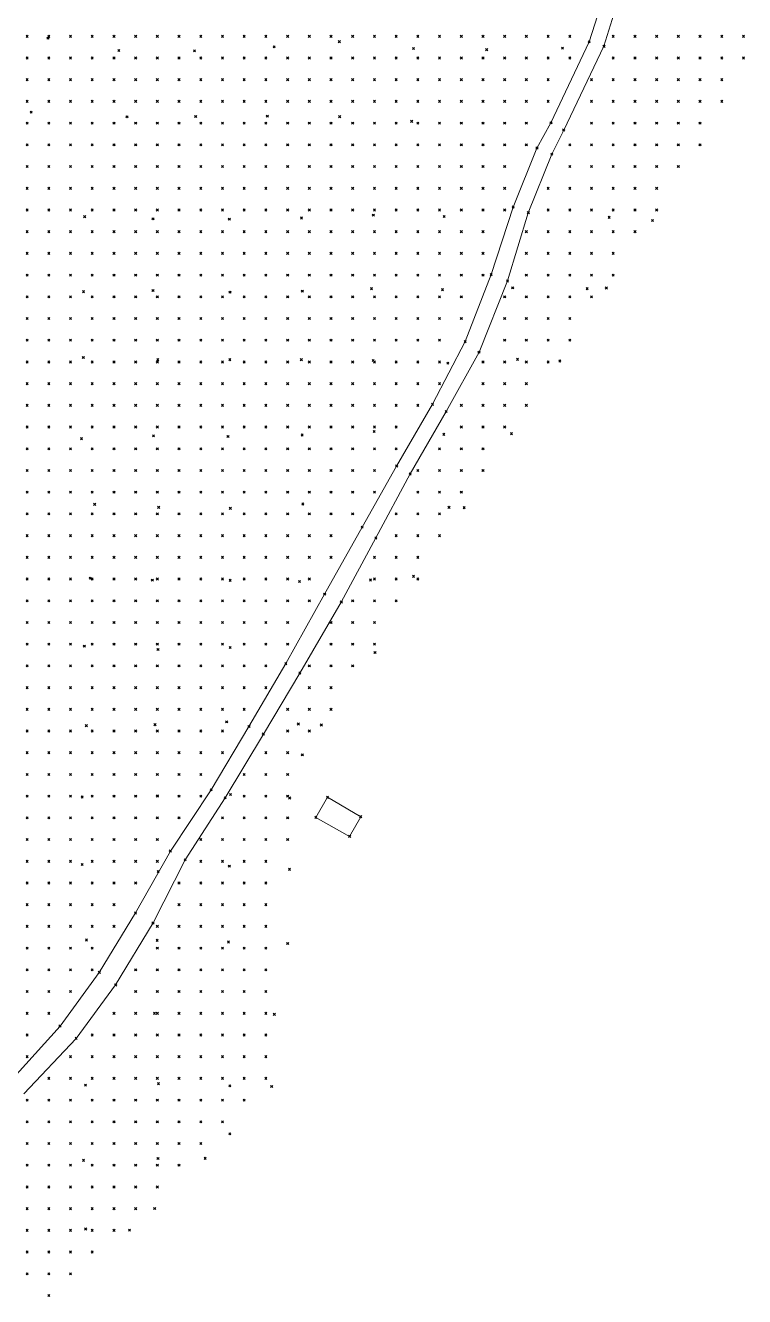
# Model space of a CAD drawing. Header units: metres. Extents: x 441556 to 446409, y 432338 to 461058.
# Drawn here: x 445904.5 to 446003.9, y 437931 to 438106.7 of the extents above; entities that cross this region are included whole.
import ezdxf

# ---------------------------------------------------------------- set-up
doc = ezdxf.new("R2010")
doc.units = ezdxf.units.M
doc.header["$MEASUREMENT"] = 0
doc.header["$PDMODE"] = 35
doc.header["$PDSIZE"] = 0.15
for name, color, linetype, lineweight in [('DTM-BRE-RevN_GRP_DRUM FORESTIER', 2, 'Continuous', 0), ('DTM-BRE-RevN_GRP_DRUM PAMANT', 2, 'Continuous', 0), ('DTM-BRE-RevN_GRP_DRUM PIATRA', 2, 'Continuous', 0), ('DTM-BRE-RevN_GRP_Stalp', 2, 'Continuous', 0), ('DTM-NOK-RevN_LIDAR_co_lidar', 91, 'Continuous', 0), ('DTM-NOK-RevN_RTK', 32, 'Continuous', 0)]:
    doc.layers.add(name, color=color, linetype=linetype, lineweight=lineweight)

msp = doc.modelspace()

# ---------------------------------------------------------------- linework, layer by layer
at = {"layer": 'DTM-BRE-RevN_GRP_DRUM FORESTIER'}
for p, q in [((445971.895, 438081.568, 341.217), (445975.185, 438089.719, 341.482)), ((445968.852, 438072.23, 340.825), (445971.895, 438081.568, 341.217)), ((445965.257, 438062.973, 340.478), (445968.852, 438072.23, 340.825)), ((445960.758, 438054.307, 339.46), (445965.257, 438062.973, 340.478)), ((445955.796, 438045.783, 338.805), (445960.758, 438054.307, 339.46)), ((445951.022, 438037.339, 338.138), (445955.796, 438045.783, 338.805)), ((445945.848, 438028.075, 337.925), (445951.022, 438037.339, 338.138)), ((445940.484, 438018.481, 338.12), (445945.848, 438028.075, 337.925)), ((445935.384, 438009.793, 338.336), (445940.484, 438018.481, 338.12)), ((445930.161, 438001.053, 338.467), (445935.384, 438009.793, 338.336)), ((445924.531, 437992.592, 338.545), (445930.161, 438001.053, 338.467)), ((445919.714, 437984.037, 339.152), (445924.531, 437992.592, 338.545)), ((445914.712, 437975.828, 339.859), (445919.714, 437984.037, 339.152)), ((445909.282, 437968.416, 340.598), (445914.712, 437975.828, 339.859)), ((445902.381, 437960.774, 340.91), (445909.282, 437968.416, 340.598))]:
    msp.add_line(p, q, dxfattribs=at)
at = {"layer": 'DTM-BRE-RevN_GRP_DRUM PAMANT'}
for p, q in [((445985.404, 438113.867, 342.943), (445982.39, 438104.396, 342.493)), ((445982.39, 438104.396, 342.493), (445977.113, 438093.193, 341.758)), ((445977.113, 438093.193, 341.758), (445975.185, 438089.719, 341.482))]:
    msp.add_line(p, q, dxfattribs=at)
at = {"layer": 'DTM-BRE-RevN_GRP_DRUM PIATRA'}
for p, q in [((445984.441, 438103.771, 342.592), (445987.42, 438113.521, 343.071)), ((445978.873, 438092.201, 341.956), (445984.441, 438103.771, 342.592)), ((445977.228, 438088.868, 341.8), (445978.873, 438092.201, 341.956)), ((445973.977, 438080.784, 341.418), (445977.228, 438088.868, 341.8)), ((445971.117, 438071.348, 341.008), (445973.977, 438080.784, 341.418)), ((445967.173, 438061.514, 340.59), (445971.117, 438071.348, 341.008)), ((445962.628, 438053.312, 339.615), (445967.173, 438061.514, 340.59)), ((445957.666, 438044.687, 338.929), (445962.628, 438053.312, 339.615)), ((445952.927, 438035.85, 338.335), (445957.666, 438044.687, 338.929)), ((445948.149, 438026.988, 338.115), (445952.927, 438035.85, 338.335)), ((445942.419, 438017.187, 338.31), (445948.149, 438026.988, 338.115)), ((445937.378, 438008.752, 338.617), (445942.419, 438017.187, 338.31)), ((445932.09, 437999.939, 338.675), (445937.378, 438008.752, 338.617)), ((445926.576, 437991.372, 338.928), (445932.09, 437999.939, 338.675)), ((445922.135, 437982.66, 339.296), (445926.576, 437991.372, 338.928)), ((445916.968, 437974.093, 340.02), (445922.135, 437982.66, 339.296)), ((445911.505, 437966.715, 340.762), (445916.968, 437974.093, 340.02)), ((445904.27, 437959.027, 341.003), (445911.505, 437966.715, 340.762))]:
    msp.add_line(p, q, dxfattribs=at)
at = {"layer": 'DTM-BRE-RevN_GRP_Stalp'}
for p, q in [((445944.628, 437997.238, 340.848), (445946.229, 438000.023, 340.83)), ((445946.229, 438000.023, 340.83), (445950.825, 437997.339, 341.057)), ((445949.296, 437994.623, 340.969), (445944.628, 437997.238, 340.848)), ((445950.825, 437997.339, 341.057), (445949.296, 437994.623, 340.969))]:
    msp.add_line(p, q, dxfattribs=at)
at = {"layer": 'DTM-NOK-RevN_LIDAR_co_lidar'}
for p in [(445904.736, 438105.154, 326.754), (445907.736, 438105.154, 327.281), (445910.735, 438105.154, 328.152), (445913.735, 438105.154, 329.484), (445916.734, 438105.154, 330.855), (445919.733, 438105.154, 332.134), (445922.733, 438105.154, 333.036), (445925.732, 438105.154, 333.496), (445928.731, 438105.154, 334.095), (445931.731, 438105.154, 334.402), (445934.73, 438105.154, 334.818), (445937.73, 438105.154, 335.273), (445940.729, 438105.154, 335.655), (445943.728, 438105.154, 336.085), (445946.728, 438105.154, 336.542), (445949.727, 438105.154, 337.11), (445952.726, 438105.154, 337.539), (445955.726, 438105.154, 338.043), (445958.725, 438105.154, 338.454), (445961.725, 438105.154, 338.896), (445964.724, 438105.154, 339.376), (445967.723, 438105.154, 339.789), (445970.723, 438105.154, 340.222), (445973.722, 438105.154, 340.675), (445976.721, 438105.154, 341.164), (445979.721, 438105.154, 341.75), (445985.72, 438105.154, 342.891), (445988.719, 438105.154, 343.359), (445991.718, 438105.154, 343.843), (445994.718, 438105.154, 344.233), (445997.717, 438105.154, 344.721), (446000.716, 438105.154, 345.184), (446003.716, 438105.154, 345.679), (445904.736, 438102.155, 326.822), (445907.736, 438102.155, 327.471), (445910.735, 438102.155, 328.768), (445913.735, 438102.155, 330.2), (445916.734, 438102.155, 331.509), (445919.733, 438102.155, 332.527), (445922.733, 438102.155, 333.091), (445925.732, 438102.155, 333.702), (445928.731, 438102.155, 334.229), (445931.731, 438102.155, 334.674), (445934.73, 438102.155, 335.055), (445937.73, 438102.155, 335.344), (445940.729, 438102.155, 335.771), (445943.728, 438102.155, 336.162), (445946.728, 438102.155, 336.639), (445949.727, 438102.155, 337), (445952.726, 438102.155, 337.388), (445955.726, 438102.155, 337.876), (445958.725, 438102.155, 338.302), (445961.725, 438102.155, 338.79), (445964.724, 438102.155, 339.303), (445967.723, 438102.155, 339.742), (445970.723, 438102.155, 340.177), (445973.722, 438102.155, 340.586), (445976.721, 438102.155, 340.986), (445979.721, 438102.155, 341.641), (445985.72, 438102.155, 342.893), (445988.719, 438102.155, 343.375), (445991.718, 438102.155, 343.799), (445994.718, 438102.155, 344.152), (445997.717, 438102.155, 344.695), (446000.716, 438102.155, 345.226), (446003.716, 438102.155, 345.73), (445904.736, 438099.155, 326.975), (445907.736, 438099.155, 327.788), (445910.735, 438099.155, 329.324), (445913.735, 438099.155, 330.829), (445916.734, 438099.155, 331.918), (445919.733, 438099.155, 332.615), (445922.733, 438099.155, 333.089), (445925.732, 438099.155, 333.622), (445928.731, 438099.155, 334.133), (445931.731, 438099.155, 334.605), (445934.73, 438099.155, 335.042), (445937.73, 438099.155, 335.392), (445940.729, 438099.155, 335.737), (445943.728, 438099.155, 336.174), (445946.728, 438099.155, 336.704), (445949.727, 438099.155, 337.074), (445952.726, 438099.155, 337.446), (445955.726, 438099.155, 337.835), (445958.725, 438099.155, 338.252), (445961.725, 438099.155, 338.742), (445964.724, 438099.155, 339.288), (445967.723, 438099.155, 339.737), (445970.723, 438099.155, 340.197), (445973.722, 438099.155, 340.567), (445976.721, 438099.155, 340.985), (445982.72, 438099.155, 342.446), (445985.72, 438099.155, 343.026), (445988.719, 438099.155, 343.449), (445991.718, 438099.155, 343.849), (445994.718, 438099.155, 344.164), (445997.717, 438099.155, 344.626), (446000.716, 438099.155, 345.103), (445904.736, 438096.156, 327.112), (445907.736, 438096.156, 328.095), (445910.735, 438096.156, 330.117), (445913.735, 438096.156, 331.487), (445916.734, 438096.156, 332.279), (445919.733, 438096.156, 332.812), (445922.733, 438096.156, 333.197), (445925.732, 438096.156, 333.607), (445928.731, 438096.156, 334.011), (445931.731, 438096.156, 334.475), (445934.73, 438096.156, 334.949), (445937.73, 438096.156, 335.282), (445940.729, 438096.156, 335.687), (445943.728, 438096.156, 336.252), (445946.728, 438096.156, 336.772), (445949.727, 438096.156, 337.237), (445952.726, 438096.156, 337.65), (445955.726, 438096.156, 337.986), (445958.725, 438096.156, 338.377), (445961.725, 438096.156, 338.835), (445964.724, 438096.156, 339.311), (445967.723, 438096.156, 339.799), (445970.723, 438096.156, 340.303), (445973.722, 438096.156, 340.72), (445976.721, 438096.156, 341.122), (445982.72, 438096.156, 342.516), (445985.72, 438096.156, 343.127), (445988.719, 438096.156, 343.537), (445991.718, 438096.156, 343.962), (445994.718, 438096.156, 344.33), (445997.717, 438096.156, 344.704), (446000.716, 438096.156, 345.106), (445904.736, 438093.157, 327.547), (445907.736, 438093.157, 328.576), (445910.735, 438093.157, 330.372), (445913.735, 438093.157, 331.94), (445916.734, 438093.157, 332.44), (445919.733, 438093.157, 332.847), (445922.733, 438093.157, 333.277), (445925.732, 438093.157, 333.758), (445928.731, 438093.157, 334.17), (445931.731, 438093.157, 334.551), (445934.73, 438093.157, 334.989), (445937.73, 438093.157, 335.383), (445940.729, 438093.157, 335.866), (445943.728, 438093.157, 336.458), (445946.728, 438093.157, 336.913), (445949.727, 438093.157, 337.342), (445952.726, 438093.157, 337.732), (445955.726, 438093.157, 338.119), (445958.725, 438093.157, 338.53), (445961.725, 438093.157, 338.965), (445964.724, 438093.157, 339.459), (445967.723, 438093.157, 339.917), (445970.723, 438093.157, 340.378), (445973.722, 438093.157, 340.842), (445982.72, 438093.157, 342.66), (445985.72, 438093.157, 343.254), (445988.719, 438093.157, 343.7), (445991.718, 438093.157, 344.069), (445994.718, 438093.157, 344.465), (445997.717, 438093.157, 344.833), (445904.736, 438090.157, 328.196), (445907.736, 438090.157, 329.485), (445910.735, 438090.157, 330.908), (445913.735, 438090.157, 331.985), (445916.734, 438090.157, 332.527), (445919.733, 438090.157, 332.928), (445922.733, 438090.157, 333.328), (445925.732, 438090.157, 333.801), (445928.731, 438090.157, 334.295), (445931.731, 438090.157, 334.654), (445934.73, 438090.157, 335.087), (445937.73, 438090.157, 335.58), (445940.729, 438090.157, 336.044), (445943.728, 438090.157, 336.535), (445946.728, 438090.157, 336.972), (445949.727, 438090.157, 337.375), (445952.726, 438090.157, 337.794), (445955.726, 438090.157, 338.193), (445958.725, 438090.157, 338.581), (445961.725, 438090.157, 339.018), (445964.724, 438090.157, 339.539), (445967.723, 438090.157, 340.007), (445970.723, 438090.157, 340.484), (445973.722, 438090.157, 340.955), (445979.721, 438090.157, 342.102), (445982.72, 438090.157, 342.711), (445985.72, 438090.157, 343.284), (445988.719, 438090.157, 343.828), (445991.718, 438090.157, 344.215), (445994.718, 438090.157, 344.636), (445997.717, 438090.157, 345.043), (445904.736, 438087.158, 328.655), (445907.736, 438087.158, 330.435), (445910.735, 438087.158, 331.423), (445913.735, 438087.158, 332.166), (445916.734, 438087.158, 332.63), (445919.733, 438087.158, 333.031), (445922.733, 438087.158, 333.469), (445925.732, 438087.158, 333.913), (445928.731, 438087.158, 334.346), (445931.731, 438087.158, 334.736), (445934.73, 438087.158, 335.148), (445937.73, 438087.158, 335.641), (445940.729, 438087.158, 336.09), (445943.728, 438087.158, 336.527), (445946.728, 438087.158, 336.964), (445949.727, 438087.158, 337.386), (445952.726, 438087.158, 337.85), (445955.726, 438087.158, 338.338), (445958.725, 438087.158, 338.727), (445961.725, 438087.158, 339.124), (445964.724, 438087.158, 339.618), (445967.723, 438087.158, 340.108), (445970.723, 438087.158, 340.602), (445979.721, 438087.158, 342.145), (445982.72, 438087.158, 342.709), (445985.72, 438087.158, 343.274), (445988.719, 438087.158, 343.811), (445991.718, 438087.158, 344.288), (445994.718, 438087.158, 344.756), (445904.736, 438084.158, 329.32), (445907.736, 438084.158, 330.941), (445910.735, 438084.158, 331.722), (445913.735, 438084.158, 332.187), (445916.734, 438084.158, 332.678), (445919.733, 438084.158, 333.078), (445922.733, 438084.158, 333.509), (445925.732, 438084.158, 333.949), (445928.731, 438084.158, 334.435), (445931.731, 438084.158, 334.852), (445934.73, 438084.158, 335.286), (445937.73, 438084.158, 335.707), (445940.729, 438084.158, 336.113), (445943.728, 438084.158, 336.459), (445946.728, 438084.158, 336.892), (445949.727, 438084.158, 337.342), (445952.726, 438084.158, 337.869), (445955.726, 438084.158, 338.343), (445958.725, 438084.158, 338.815), (445961.725, 438084.158, 339.273), (445964.724, 438084.158, 339.698), (445967.723, 438084.158, 340.15), (445970.723, 438084.158, 340.645), (445976.721, 438084.158, 341.635), (445979.721, 438084.158, 342.175), (445982.72, 438084.158, 342.818), (445985.72, 438084.158, 343.441), (445988.719, 438084.158, 343.904), (445991.718, 438084.158, 344.339), (445904.736, 438081.159, 329.421), (445907.736, 438081.159, 330.879), (445910.735, 438081.159, 331.737), (445913.735, 438081.159, 332.167), (445916.734, 438081.159, 332.591), (445919.733, 438081.159, 332.98), (445922.733, 438081.159, 333.456), (445925.732, 438081.159, 334.003), (445928.731, 438081.159, 334.473), (445931.731, 438081.159, 334.884), (445934.73, 438081.159, 335.324), (445937.73, 438081.159, 335.844), (445940.729, 438081.159, 336.128), (445943.728, 438081.159, 336.46), (445946.728, 438081.159, 336.89), (445949.727, 438081.159, 337.374), (445952.726, 438081.159, 337.833), (445955.726, 438081.159, 338.26), (445958.725, 438081.159, 338.737), (445961.725, 438081.159, 339.215), (445964.724, 438081.159, 339.646), (445967.723, 438081.159, 340.101), (445970.723, 438081.159, 340.603), (445976.721, 438081.159, 341.734), (445979.721, 438081.159, 342.249), (445982.72, 438081.159, 342.886), (445985.72, 438081.159, 343.555), (445988.719, 438081.159, 343.884), (445991.718, 438081.159, 344.293), (445904.736, 438078.16, 329.15), (445907.736, 438078.16, 330.376), (445910.735, 438078.16, 331.163), (445913.735, 438078.16, 331.845), (445916.734, 438078.16, 332.383), (445919.733, 438078.16, 332.849), (445922.733, 438078.16, 333.435), (445925.732, 438078.16, 334.052), (445928.731, 438078.16, 334.513), (445931.731, 438078.16, 334.923), (445934.73, 438078.16, 335.362), (445937.73, 438078.16, 335.931), (445940.729, 438078.16, 336.256), (445943.728, 438078.16, 336.642), (445946.728, 438078.16, 337.034), (445949.727, 438078.16, 337.453), (445952.726, 438078.16, 337.89), (445955.726, 438078.16, 338.264), (445958.725, 438078.16, 338.635), (445961.725, 438078.16, 339.094), (445964.724, 438078.16, 339.568), (445967.723, 438078.16, 340.062), (445973.722, 438078.16, 341.248), (445976.721, 438078.16, 341.707), (445979.721, 438078.16, 342.13), (445982.72, 438078.16, 342.622), (445985.72, 438078.16, 343.242), (445988.719, 438078.16, 343.728), (445904.736, 438075.16, 328.524), (445907.736, 438075.16, 329.256), (445910.735, 438075.16, 330.106), (445913.735, 438075.16, 330.983), (445916.734, 438075.16, 332.12), (445919.733, 438075.16, 332.874), (445922.733, 438075.16, 333.505), (445925.732, 438075.16, 334.077), (445928.731, 438075.16, 334.504), (445931.731, 438075.16, 334.943), (445934.73, 438075.16, 335.416), (445937.73, 438075.16, 335.868), (445940.729, 438075.16, 336.261), (445943.728, 438075.16, 336.703), (445946.728, 438075.16, 337.105), (445949.727, 438075.16, 337.544), (445952.726, 438075.16, 337.871), (445955.726, 438075.16, 338.193), (445958.725, 438075.16, 338.529), (445961.725, 438075.16, 338.964), (445964.724, 438075.16, 339.52), (445967.723, 438075.16, 340.093), (445973.722, 438075.16, 341.255), (445976.721, 438075.16, 341.692), (445979.721, 438075.16, 342.091), (445982.72, 438075.16, 342.551), (445985.72, 438075.16, 343.12), (445904.736, 438072.161, 328.56), (445907.736, 438072.161, 328.989), (445910.735, 438072.161, 329.649), (445913.735, 438072.161, 330.64), (445916.734, 438072.161, 332.094), (445919.733, 438072.161, 332.962), (445922.733, 438072.161, 333.548), (445925.732, 438072.161, 334.091), (445928.731, 438072.161, 334.537), (445931.731, 438072.161, 334.967), (445934.73, 438072.161, 335.395), (445937.73, 438072.161, 335.812), (445940.729, 438072.161, 336.228), (445943.728, 438072.161, 336.671), (445946.728, 438072.161, 337.084), (445949.727, 438072.161, 337.504), (445952.726, 438072.161, 337.839), (445955.726, 438072.161, 338.144), (445958.725, 438072.161, 338.506), (445961.725, 438072.161, 338.995), (445964.724, 438072.161, 339.57), (445967.723, 438072.161, 340.215), (445973.722, 438072.161, 341.259), (445976.721, 438072.161, 341.729), (445979.721, 438072.161, 342.179), (445982.72, 438072.161, 342.629), (445985.72, 438072.161, 343.107), (445904.736, 438069.162, 329.224), (445907.736, 438069.162, 329.47), (445910.735, 438069.162, 330.161), (445913.735, 438069.162, 331.181), (445916.734, 438069.162, 332.17), (445919.733, 438069.162, 333.111), (445922.733, 438069.162, 333.531), (445925.732, 438069.162, 334.012), (445928.731, 438069.162, 334.498), (445931.731, 438069.162, 334.955), (445934.73, 438069.162, 335.375), (445937.73, 438069.162, 335.773), (445940.729, 438069.162, 336.175), (445943.728, 438069.162, 336.606), (445946.728, 438069.162, 337.03), (445949.727, 438069.162, 337.424), (445952.726, 438069.162, 337.756), (445955.726, 438069.162, 338.082), (445958.725, 438069.162, 338.485), (445961.725, 438069.162, 338.962), (445964.724, 438069.162, 339.611), (445970.723, 438069.162, 340.834), (445973.722, 438069.162, 341.28), (445976.721, 438069.162, 341.779), (445979.721, 438069.162, 342.227), (445982.72, 438069.162, 342.668), (445904.736, 438066.162, 330.339), (445907.736, 438066.162, 330.78), (445910.735, 438066.162, 331.232), (445913.735, 438066.162, 331.992), (445916.734, 438066.162, 332.712), (445919.733, 438066.162, 333.345), (445922.733, 438066.162, 333.687), (445925.732, 438066.162, 334.072), (445928.731, 438066.162, 334.491), (445931.731, 438066.162, 335.039), (445934.73, 438066.162, 335.458), (445937.73, 438066.162, 335.809), (445940.729, 438066.162, 336.191), (445943.728, 438066.162, 336.594), (445946.728, 438066.162, 337.01), (445949.727, 438066.162, 337.363), (445952.726, 438066.162, 337.715), (445955.726, 438066.162, 338.08), (445958.725, 438066.162, 338.467), (445961.725, 438066.162, 339.019), (445964.724, 438066.162, 339.772), (445970.723, 438066.162, 340.839), (445973.722, 438066.162, 341.289), (445976.721, 438066.162, 341.7), (445979.721, 438066.162, 342.147), (445904.736, 438063.163, 330.047), (445907.736, 438063.163, 331.599), (445910.735, 438063.163, 332.049), (445913.735, 438063.163, 332.52), (445916.734, 438063.163, 333.119), (445919.733, 438063.163, 333.619), (445922.733, 438063.163, 333.964), (445925.732, 438063.163, 334.312), (445928.731, 438063.163, 334.602), (445931.731, 438063.163, 335.184), (445934.73, 438063.163, 335.591), (445937.73, 438063.163, 335.894), (445940.729, 438063.163, 336.224), (445943.728, 438063.163, 336.607), (445946.728, 438063.163, 337.001), (445949.727, 438063.163, 337.36), (445952.726, 438063.163, 337.714), (445955.726, 438063.163, 338.113), (445958.725, 438063.163, 338.582), (445961.725, 438063.163, 339.175), (445970.723, 438063.163, 340.891), (445973.722, 438063.163, 341.229), (445976.721, 438063.163, 341.582), (445979.721, 438063.163, 342.051), (445904.736, 438060.163, 329.167), (445907.736, 438060.163, 330.848), (445910.735, 438060.163, 331.788), (445913.735, 438060.163, 332.723), (445916.734, 438060.163, 333.379), (445919.733, 438060.163, 333.789), (445922.733, 438060.163, 334.131), (445925.732, 438060.163, 334.481), (445928.731, 438060.163, 334.803), (445931.731, 438060.163, 335.249), (445934.73, 438060.163, 335.602), (445937.73, 438060.163, 335.933), (445940.729, 438060.163, 336.317), (445943.728, 438060.163, 336.743), (445946.728, 438060.163, 337.133), (445949.727, 438060.163, 337.485), (445952.726, 438060.163, 337.842), (445955.726, 438060.163, 338.205), (445958.725, 438060.163, 338.662), (445961.725, 438060.163, 339.242), (445967.723, 438060.163, 340.435), (445970.723, 438060.163, 340.801), (445973.722, 438060.163, 341.102), (445976.721, 438060.163, 341.455), (445904.736, 438057.164, 329.161), (445907.736, 438057.164, 329.79), (445910.735, 438057.164, 331.075), (445913.735, 438057.164, 332.419), (445916.734, 438057.164, 333.378), (445919.733, 438057.164, 333.842), (445922.733, 438057.164, 334.205), (445925.732, 438057.164, 334.59), (445928.731, 438057.164, 334.962), (445931.731, 438057.164, 335.338), (445934.73, 438057.164, 335.646), (445937.73, 438057.164, 335.993), (445940.729, 438057.164, 336.369), (445943.728, 438057.164, 336.766), (445946.728, 438057.164, 337.168), (445949.727, 438057.164, 337.551), (445952.726, 438057.164, 337.924), (445955.726, 438057.164, 338.258), (445958.725, 438057.164, 338.68), (445961.725, 438057.164, 339.336), (445967.723, 438057.164, 340.245), (445970.723, 438057.164, 340.615), (445973.722, 438057.164, 340.958), (445904.736, 438054.165, 330.059), (445907.736, 438054.165, 329.869), (445910.735, 438054.165, 330.836), (445913.735, 438054.165, 331.754), (445916.734, 438054.165, 333.085), (445919.733, 438054.165, 333.611), (445922.733, 438054.165, 334.134), (445925.732, 438054.165, 334.677), (445928.731, 438054.165, 335.066), (445931.731, 438054.165, 335.481), (445934.73, 438054.165, 335.794), (445937.73, 438054.165, 336.092), (445940.729, 438054.165, 336.428), (445943.728, 438054.165, 336.787), (445946.728, 438054.165, 337.177), (445949.727, 438054.165, 337.58), (445952.726, 438054.165, 337.959), (445955.726, 438054.165, 338.302), (445958.725, 438054.165, 338.744), (445964.724, 438054.165, 339.788), (445967.723, 438054.165, 340.169), (445970.723, 438054.165, 340.604), (445973.722, 438054.165, 340.995), (445904.736, 438051.165, 331.752), (445907.736, 438051.165, 330.998), (445910.735, 438051.165, 331.236), (445913.735, 438051.165, 331.522), (445916.734, 438051.165, 332.393), (445919.733, 438051.165, 333.217), (445922.733, 438051.165, 333.899), (445925.732, 438051.165, 334.624), (445928.731, 438051.165, 335.073), (445931.731, 438051.165, 335.531), (445934.73, 438051.165, 335.929), (445937.73, 438051.165, 336.256), (445940.729, 438051.165, 336.618), (445943.728, 438051.165, 336.949), (445946.728, 438051.165, 337.298), (445949.727, 438051.165, 337.632), (445952.726, 438051.165, 338.018), (445955.726, 438051.165, 338.407), (445964.724, 438051.165, 339.765), (445967.723, 438051.165, 340.144), (445970.723, 438051.165, 340.586), (445904.736, 438048.166, 332.077), (445907.736, 438048.166, 332.343), (445910.735, 438048.166, 332.537), (445913.735, 438048.166, 332.536), (445916.734, 438048.166, 332.786), (445919.733, 438048.166, 333.235), (445922.733, 438048.166, 333.751), (445925.732, 438048.166, 334.575), (445928.731, 438048.166, 335.094), (445931.731, 438048.166, 335.486), (445934.73, 438048.166, 335.936), (445937.73, 438048.166, 336.353), (445940.729, 438048.166, 336.711), (445943.728, 438048.166, 337.068), (445946.728, 438048.166, 337.444), (445949.727, 438048.166, 337.82), (445952.726, 438048.166, 338.218), (445955.726, 438048.166, 338.584), (445961.725, 438048.166, 339.4), (445964.724, 438048.166, 339.8), (445967.723, 438048.166, 340.174), (445904.736, 438045.167, 332.403), (445907.736, 438045.167, 332.819), (445910.735, 438045.167, 333.134), (445913.735, 438045.167, 333.387), (445916.734, 438045.167, 333.623), (445919.733, 438045.167, 333.834), (445922.733, 438045.167, 334.141), (445925.732, 438045.167, 334.716), (445928.731, 438045.167, 335.165), (445931.731, 438045.167, 335.443), (445934.73, 438045.167, 335.865), (445937.73, 438045.167, 336.341), (445940.729, 438045.167, 336.731), (445943.728, 438045.167, 337.091), (445946.728, 438045.167, 337.496), (445949.727, 438045.167, 337.857), (445952.726, 438045.167, 338.283), (445958.725, 438045.167, 338.968), (445961.725, 438045.167, 339.343), (445964.724, 438045.167, 339.757), (445967.723, 438045.167, 340.125), (445904.736, 438042.167, 332.677), (445907.736, 438042.167, 333.027), (445910.735, 438042.167, 333.312), (445913.735, 438042.167, 333.641), (445916.734, 438042.167, 333.918), (445919.733, 438042.167, 334.296), (445922.733, 438042.167, 334.665), (445925.732, 438042.167, 334.95), (445928.731, 438042.167, 335.261), (445931.731, 438042.167, 335.479), (445934.73, 438042.167, 335.844), (445937.73, 438042.167, 336.27), (445940.729, 438042.167, 336.697), (445943.728, 438042.167, 337.126), (445946.728, 438042.167, 337.548), (445949.727, 438042.167, 337.884), (445952.726, 438042.167, 338.241), (445958.725, 438042.167, 338.93), (445961.725, 438042.167, 339.293), (445964.724, 438042.167, 339.671), (445904.736, 438039.168, 332.893), (445907.736, 438039.168, 333.21), (445910.735, 438039.168, 333.478), (445913.735, 438039.168, 333.881), (445916.734, 438039.168, 334.084), (445919.733, 438039.168, 334.419), (445922.733, 438039.168, 334.833), (445925.732, 438039.168, 335.198), (445928.731, 438039.168, 335.416), (445931.731, 438039.168, 335.618), (445934.73, 438039.168, 335.885), (445937.73, 438039.168, 336.317), (445940.729, 438039.168, 336.715), (445943.728, 438039.168, 337.156), (445946.728, 438039.168, 337.563), (445949.727, 438039.168, 337.908), (445955.726, 438039.168, 338.579), (445958.725, 438039.168, 338.888), (445961.725, 438039.168, 339.218), (445904.736, 438036.168, 333.042), (445907.736, 438036.168, 333.416), (445910.735, 438036.168, 333.686), (445913.735, 438036.168, 334.051), (445916.734, 438036.168, 334.306), (445919.733, 438036.168, 334.586), (445922.733, 438036.168, 334.934), (445925.732, 438036.168, 335.307), (445928.731, 438036.168, 335.619), (445931.731, 438036.168, 335.851), (445934.73, 438036.168, 336.058), (445937.73, 438036.168, 336.42), (445940.729, 438036.168, 336.824), (445943.728, 438036.168, 337.231), (445946.728, 438036.168, 337.624), (445955.726, 438036.168, 338.56), (445958.725, 438036.168, 338.835), (445961.725, 438036.168, 339.172), (445904.736, 438033.169, 333.201), (445907.736, 438033.169, 333.586), (445910.735, 438033.169, 333.895), (445913.735, 438033.169, 334.196), (445916.734, 438033.169, 334.55), (445919.733, 438033.169, 334.849), (445922.733, 438033.169, 335.101), (445925.732, 438033.169, 335.471), (445928.731, 438033.169, 335.837), (445931.731, 438033.169, 336.149), (445934.73, 438033.169, 336.389), (445937.73, 438033.169, 336.709), (445940.729, 438033.169, 337.016), (445943.728, 438033.169, 337.362), (445946.728, 438033.169, 337.716), (445952.726, 438033.169, 338.218), (445955.726, 438033.169, 338.543), (445958.725, 438033.169, 338.836), (445904.736, 438030.17, 333.378), (445907.736, 438030.17, 333.713), (445910.735, 438030.17, 334.039), (445913.735, 438030.17, 334.373), (445916.734, 438030.17, 334.706), (445919.733, 438030.17, 335.015), (445922.733, 438030.17, 335.334), (445925.732, 438030.17, 335.655), (445928.731, 438030.17, 336.016), (445931.731, 438030.17, 336.37), (445934.73, 438030.17, 336.647), (445937.73, 438030.17, 336.986), (445940.729, 438030.17, 337.251), (445943.728, 438030.17, 337.529), (445952.726, 438030.17, 338.309), (445955.726, 438030.17, 338.666), (445958.725, 438030.17, 338.985), (445904.736, 438027.17, 333.558), (445907.736, 438027.17, 333.859), (445910.735, 438027.17, 334.164), (445913.735, 438027.17, 334.559), (445916.734, 438027.17, 334.858), (445919.733, 438027.17, 335.164), (445922.733, 438027.17, 335.513), (445925.732, 438027.17, 335.84), (445928.731, 438027.17, 336.191), (445931.731, 438027.17, 336.56), (445934.73, 438027.17, 336.872), (445937.73, 438027.17, 337.179), (445940.729, 438027.17, 337.494), (445943.728, 438027.17, 337.77), (445949.727, 438027.17, 338.219), (445952.726, 438027.17, 338.514), (445955.726, 438027.17, 338.875), (445904.736, 438024.171, 333.772), (445907.736, 438024.171, 334.033), (445910.735, 438024.171, 334.329), (445913.735, 438024.171, 334.718), (445916.734, 438024.171, 335.046), (445919.733, 438024.171, 335.4), (445922.733, 438024.171, 335.693), (445925.732, 438024.171, 336.033), (445928.731, 438024.171, 336.375), (445931.731, 438024.171, 336.716), (445934.73, 438024.171, 337.062), (445937.73, 438024.171, 337.345), (445940.729, 438024.171, 337.693), (445946.728, 438024.171, 338.193), (445949.727, 438024.171, 338.498), (445952.726, 438024.171, 338.797), (445904.736, 438021.172, 333.975), (445907.736, 438021.172, 334.281), (445910.735, 438021.172, 334.569), (445913.735, 438021.172, 334.911), (445916.734, 438021.172, 335.26), (445919.733, 438021.172, 335.626), (445922.733, 438021.172, 335.944), (445925.732, 438021.172, 336.244), (445928.731, 438021.172, 336.574), (445931.731, 438021.172, 336.939), (445934.73, 438021.172, 337.215), (445937.73, 438021.172, 337.556), (445940.729, 438021.172, 337.886), (445946.728, 438021.172, 338.401), (445949.727, 438021.172, 338.749), (445952.726, 438021.172, 339.053), (445904.736, 438018.172, 334.199), (445907.736, 438018.172, 334.52), (445910.735, 438018.172, 334.804), (445913.735, 438018.172, 335.119), (445916.734, 438018.172, 335.456), (445919.733, 438018.172, 335.835), (445922.733, 438018.172, 336.212), (445925.732, 438018.172, 336.499), (445928.731, 438018.172, 336.785), (445931.731, 438018.172, 337.18), (445934.73, 438018.172, 337.442), (445937.73, 438018.172, 337.767), (445943.728, 438018.172, 338.356), (445946.728, 438018.172, 338.643), (445949.727, 438018.172, 338.952), (445904.736, 438015.173, 334.404), (445907.736, 438015.173, 334.784), (445910.735, 438015.173, 335.117), (445913.735, 438015.173, 335.365), (445916.734, 438015.173, 335.645), (445919.733, 438015.173, 336.011), (445922.733, 438015.173, 336.422), (445925.732, 438015.173, 336.77), (445928.731, 438015.173, 336.993), (445931.731, 438015.173, 337.361), (445934.73, 438015.173, 337.716), (445937.73, 438015.173, 338.036), (445943.728, 438015.173, 338.629), (445946.728, 438015.173, 338.879), (445904.736, 438012.174, 334.593), (445907.736, 438012.174, 335.026), (445910.735, 438012.174, 335.357), (445913.735, 438012.174, 335.656), (445916.734, 438012.174, 335.905), (445919.733, 438012.174, 336.216), (445922.733, 438012.174, 336.618), (445925.732, 438012.174, 336.987), (445928.731, 438012.174, 337.266), (445931.731, 438012.174, 337.554), (445934.73, 438012.174, 337.95), (445940.729, 438012.174, 338.636), (445943.728, 438012.174, 338.947), (445946.728, 438012.174, 339.155), (445904.736, 438009.174, 334.954), (445907.736, 438009.174, 335.307), (445910.735, 438009.174, 335.554), (445913.735, 438009.174, 335.84), (445916.734, 438009.174, 336.149), (445919.733, 438009.174, 336.446), (445922.733, 438009.174, 336.789), (445925.732, 438009.174, 337.172), (445928.731, 438009.174, 337.492), (445931.731, 438009.174, 337.782), (445940.729, 438009.174, 338.887), (445943.728, 438009.174, 339.214), (445904.736, 438006.175, 335.046), (445907.736, 438006.175, 335.462), (445910.735, 438006.175, 335.829), (445913.735, 438006.175, 336.137), (445916.734, 438006.175, 336.402), (445919.733, 438006.175, 336.682), (445922.733, 438006.175, 336.977), (445925.732, 438006.175, 337.393), (445928.731, 438006.175, 337.754), (445931.731, 438006.175, 338.068), (445937.73, 438006.175, 338.791), (445940.729, 438006.175, 339.108), (445904.736, 438003.175, 335.249), (445907.736, 438003.175, 335.66), (445910.735, 438003.175, 336.108), (445913.735, 438003.175, 336.459), (445916.734, 438003.175, 336.706), (445919.733, 438003.175, 336.945), (445922.733, 438003.175, 337.202), (445925.732, 438003.175, 337.596), (445928.731, 438003.175, 337.952), (445934.73, 438003.175, 338.687), (445937.73, 438003.175, 338.988), (445940.729, 438003.175, 339.311), (445904.736, 438000.176, 335.625), (445907.736, 438000.176, 335.974), (445910.735, 438000.176, 336.417), (445913.735, 438000.176, 336.77), (445916.734, 438000.176, 337), (445919.733, 438000.176, 337.261), (445922.733, 438000.176, 337.445), (445925.732, 438000.176, 337.788), (445928.731, 438000.176, 338.192), (445934.73, 438000.176, 338.906), (445937.73, 438000.176, 339.189), (445940.729, 438000.176, 339.553), (445904.736, 437997.177, 336.024), (445907.736, 437997.177, 336.331), (445910.735, 437997.177, 336.65), (445913.735, 437997.177, 337.078), (445916.734, 437997.177, 337.359), (445919.733, 437997.177, 337.591), (445922.733, 437997.177, 337.801), (445925.732, 437997.177, 338.059), (445931.731, 437997.177, 338.912), (445934.73, 437997.177, 339.174), (445937.73, 437997.177, 339.466), (445940.729, 437997.177, 339.858), (445904.736, 437994.177, 336.094), (445907.736, 437994.177, 336.46), (445910.735, 437994.177, 336.871), (445913.735, 437994.177, 337.289), (445916.734, 437994.177, 337.72), (445919.733, 437994.177, 338.002), (445922.733, 437994.177, 338.184), (445928.731, 437994.177, 338.856), (445931.731, 437994.177, 339.235), (445934.73, 437994.177, 339.529), (445937.73, 437994.177, 339.857), (445940.729, 437994.177, 340.162), (445904.736, 437991.178, 336.025), (445907.736, 437991.178, 336.467), (445910.735, 437991.178, 337.201), (445913.735, 437991.178, 337.438), (445916.734, 437991.178, 337.999), (445919.733, 437991.178, 338.433), (445922.733, 437991.178, 338.639), (445928.731, 437991.178, 339.216), (445931.731, 437991.178, 339.532), (445934.73, 437991.178, 339.847), (445937.73, 437991.178, 340.187), (445904.736, 437988.179, 336.435), (445907.736, 437988.179, 336.785), (445910.735, 437988.179, 337.498), (445913.735, 437988.179, 337.637), (445916.734, 437988.179, 338.228), (445919.733, 437988.179, 338.752), (445925.732, 437988.179, 339.223), (445928.731, 437988.179, 339.644), (445931.731, 437988.179, 339.868), (445934.73, 437988.179, 340.133), (445937.73, 437988.179, 340.429), (445904.736, 437985.179, 337.318), (445907.736, 437985.179, 337.508), (445910.735, 437985.179, 337.765), (445913.735, 437985.179, 338.031), (445916.734, 437985.179, 338.556), (445925.732, 437985.179, 339.564), (445928.731, 437985.179, 340.038), (445931.731, 437985.179, 340.22), (445934.73, 437985.179, 340.502), (445937.73, 437985.179, 340.794), (445904.736, 437982.18, 338.017), (445907.736, 437982.18, 338.249), (445910.735, 437982.18, 338.377), (445913.735, 437982.18, 338.65), (445916.734, 437982.18, 339.081), (445922.733, 437982.18, 339.506), (445925.732, 437982.18, 339.923), (445928.731, 437982.18, 340.318), (445931.731, 437982.18, 340.532), (445934.73, 437982.18, 340.873), (445937.73, 437982.18, 341.157), (445904.736, 437979.18, 338.602), (445907.736, 437979.18, 338.877), (445910.735, 437979.18, 338.874), (445913.735, 437979.18, 339.149), (445922.733, 437979.18, 339.948), (445925.732, 437979.18, 340.271), (445928.731, 437979.18, 340.491), (445931.731, 437979.18, 340.788), (445934.73, 437979.18, 341.132), (445937.73, 437979.18, 341.496), (445904.736, 437976.181, 339.203), (445907.736, 437976.181, 339.454), (445910.735, 437976.181, 339.358), (445913.735, 437976.181, 339.756), (445919.733, 437976.181, 340.032), (445922.733, 437976.181, 340.427), (445925.732, 437976.181, 340.579), (445928.731, 437976.181, 340.748), (445931.731, 437976.181, 341.056), (445934.73, 437976.181, 341.378), (445937.73, 437976.181, 341.813), (445904.736, 437973.182, 339.747), (445907.736, 437973.182, 339.966), (445910.735, 437973.182, 340.232), (445919.733, 437973.182, 340.555), (445922.733, 437973.182, 340.846), (445925.732, 437973.182, 340.993), (445928.731, 437973.182, 341.113), (445931.731, 437973.182, 341.353), (445934.73, 437973.182, 341.675), (445937.73, 437973.182, 342.089), (445904.736, 437970.182, 340.065), (445907.736, 437970.182, 340.296), (445916.734, 437970.182, 340.791), (445919.733, 437970.182, 341.014), (445922.733, 437970.182, 341.228), (445925.732, 437970.182, 341.397), (445928.731, 437970.182, 341.529), (445931.731, 437970.182, 341.808), (445934.73, 437970.182, 341.932), (445937.73, 437970.182, 342.502), (445904.736, 437967.183, 340.358), (445913.735, 437967.183, 340.925), (445916.734, 437967.183, 341.214), (445919.733, 437967.183, 341.376), (445922.733, 437967.183, 341.524), (445925.732, 437967.183, 341.704), (445928.731, 437967.183, 341.928), (445931.731, 437967.183, 342.418), (445934.73, 437967.183, 342.411), (445937.73, 437967.183, 342.847), (445904.736, 437964.184, 340.701), (445910.735, 437964.184, 341.08), (445913.735, 437964.184, 341.322), (445916.734, 437964.184, 341.494), (445919.733, 437964.184, 341.724), (445922.733, 437964.184, 341.928), (445925.732, 437964.184, 342.056), (445928.731, 437964.184, 342.24), (445931.731, 437964.184, 342.708), (445934.73, 437964.184, 343.073), (445937.73, 437964.184, 343.163), (445907.736, 437961.184, 341.155), (445910.735, 437961.184, 341.467), (445913.735, 437961.184, 341.683), (445916.734, 437961.184, 341.887), (445919.733, 437961.184, 342.107), (445922.733, 437961.184, 342.329), (445925.732, 437961.184, 342.5), (445928.731, 437961.184, 342.653), (445931.731, 437961.184, 342.919), (445934.73, 437961.184, 343.34), (445937.73, 437961.184, 343.533), (445904.736, 437958.185, 341.284), (445907.736, 437958.185, 341.608), (445910.735, 437958.185, 341.869), (445913.735, 437958.185, 342.029), (445916.734, 437958.185, 342.264), (445919.733, 437958.185, 342.5), (445922.733, 437958.185, 342.666), (445925.732, 437958.185, 342.902), (445928.731, 437958.185, 343.121), (445931.731, 437958.185, 343.367), (445934.73, 437958.185, 343.675), (445904.736, 437955.185, 341.76), (445907.736, 437955.185, 342.043), (445910.735, 437955.185, 342.28), (445913.735, 437955.185, 342.487), (445916.734, 437955.185, 342.649), (445919.733, 437955.185, 342.864), (445922.733, 437955.185, 343.014), (445925.732, 437955.185, 343.223), (445928.731, 437955.185, 343.559), (445931.731, 437955.185, 343.831), (445904.736, 437952.186, 342.196), (445907.736, 437952.186, 342.429), (445910.735, 437952.186, 342.675), (445913.735, 437952.186, 342.935), (445916.734, 437952.186, 343.092), (445919.733, 437952.186, 343.289), (445922.733, 437952.186, 343.41), (445925.732, 437952.186, 343.607), (445928.731, 437952.186, 343.997), (445904.736, 437949.187, 342.677), (445907.736, 437949.187, 342.847), (445910.735, 437949.187, 343.032), (445913.735, 437949.187, 343.305), (445916.734, 437949.187, 343.467), (445919.733, 437949.187, 343.675), (445922.733, 437949.187, 343.861), (445925.732, 437949.187, 344.02), (445904.736, 437946.187, 343.106), (445907.736, 437946.187, 343.277), (445910.735, 437946.187, 343.479), (445913.735, 437946.187, 343.666), (445916.734, 437946.187, 343.814), (445919.733, 437946.187, 344.061), (445922.733, 437946.187, 344.271), (445904.736, 437943.188, 343.519), (445907.736, 437943.188, 343.671), (445910.735, 437943.188, 343.891), (445913.735, 437943.188, 344.063), (445916.734, 437943.188, 344.196), (445919.733, 437943.188, 344.429), (445904.736, 437940.189, 343.889), (445907.736, 437940.189, 344.085), (445910.735, 437940.189, 344.281), (445913.735, 437940.189, 344.483), (445916.734, 437940.189, 344.622), (445904.736, 437937.189, 344.184), (445907.736, 437937.189, 344.5), (445910.735, 437937.189, 344.712), (445913.735, 437937.189, 344.909), (445904.736, 437934.19, 344.449), (445904.736, 437934.19, 344.249), (445907.736, 437934.19, 344.811), (445907.736, 437934.19, 344.611), (445910.735, 437934.19, 345.13), (445910.735, 437934.19, 344.93), (445907.736, 437931.19, 345.106), (445907.736, 437931.19, 344.906)]:
    msp.add_point(p, dxfattribs=at)
at = {"layer": 'DTM-NOK-RevN_RTK'}
for p in [(445907.625, 438104.888, 327.433), (445917.406, 438103.189, 332.387), (445927.868, 438103.15, 334.399), (445938.866, 438103.706, 335.622), (445947.884, 438104.405, 337.03), (445958.115, 438103.467, 338.433), (445968.224, 438103.305, 339.927), (445978.705, 438103.509, 341.417), (445982.39, 438104.396, 342.493), (445984.441, 438103.771, 342.592), (445905.292, 438094.672, 327.501), (445937.934, 438094.107, 335.534), (445918.546, 438094.036, 332.895), (445928.032, 438094.067, 334.105), (445947.917, 438094.055, 337.281), (445957.878, 438093.393, 338.51), (445977.113, 438093.193, 341.758), (445978.873, 438092.201, 341.956), (445975.185, 438089.719, 341.482), (445977.228, 438088.868, 341.8), (445912.691, 438080.23, 332.342), (445942.649, 438080.041, 336.366), (445952.57, 438080.448, 337.893), (445962.37, 438080.247, 339.394), (445971.895, 438081.568, 341.217), (445973.977, 438080.784, 341.418), (445985.158, 438080.152, 343.382), (445922.134, 438079.927, 333.632), (445932.685, 438079.879, 335.132), (445991.148, 438079.709, 344.274), (445968.852, 438072.23, 340.825), (445971.117, 438071.348, 341.008), (445912.538, 438069.878, 330.71), (445922.129, 438070.025, 333.692), (445932.773, 438069.804, 335.403), (445942.753, 438069.946, 336.64), (445952.317, 438070.293, 337.738), (445962.132, 438070.15, 339.132), (445971.812, 438070.395, 340.982), (445982.115, 438070.283, 342.66), (445984.767, 438070.372, 343.072), (445965.257, 438062.973, 340.478), (445912.496, 438060.779, 332.763), (445967.173, 438061.514, 340.59), (445922.787, 438060.471, 334.226), (445932.747, 438060.478, 335.453), (445942.623, 438060.466, 336.69), (445952.548, 438060.36, 337.843), (445962.865, 438060.001, 340.032), (445972.501, 438060.52, 341.053), (445978.344, 438060.282, 341.967), (445960.758, 438054.307, 339.46), (445962.628, 438053.312, 339.615), (445952.692, 438050.555, 338.08), (445971.655, 438050.249, 340.797), (445912.25, 438049.557, 331.322), (445922.196, 438049.959, 334.063), (445932.489, 438049.871, 335.775), (445942.731, 438050.066, 336.927), (445962.306, 438050.16, 339.507), (445955.796, 438045.783, 338.805), (445957.666, 438044.687, 338.929), (445914.076, 438040.495, 333.8), (445922.913, 438040.071, 335.021), (445932.82, 438039.927, 335.643), (445942.837, 438040.531, 337.074), (445963.022, 438040.081, 339.493), (445965.119, 438040.038, 339.81), (445951.022, 438037.339, 338.138), (445952.927, 438035.85, 338.335), (445913.452, 438030.3, 334.421), (445922.048, 438030.023, 335.295), (445932.787, 438029.999, 336.459), (445942.361, 438029.84, 337.383), (445952.183, 438030.041, 338.258), (445958.13, 438030.539, 338.675), (445945.848, 438028.075, 337.925), (445948.149, 438026.988, 338.115), (445912.651, 438020.895, 334.897), (445922.829, 438020.443, 336.009), (445932.797, 438020.704, 337.044), (445952.796, 438020.013, 339.071), (445940.484, 438018.481, 338.12), (445942.419, 438017.187, 338.31), (445912.922, 438009.911, 335.805), (445922.4, 438010.05, 336.778), (445932.301, 438010.434, 337.802), (445935.384, 438009.793, 338.336), (445942.204, 438010.149, 338.944), (445945.399, 438010.001, 339.127), (445937.378, 438008.752, 338.617), (445942.764, 438005.887, 339.291), (445930.161, 438001.053, 338.467), (445912.347, 438000.06, 336.639), (445922.745, 438000.212, 337.462), (445932.09, 437999.939, 338.675), (445932.838, 438000.408, 338.74), (445941.014, 437999.918, 339.615), (445946.229, 438000.023, 340.83), (445944.628, 437997.238, 340.848), (445950.825, 437997.339, 341.057), (445949.296, 437994.623, 340.969), (445924.531, 437992.592, 338.545), (445912.344, 437990.725, 337.234), (445926.576, 437991.372, 338.928), (445932.668, 437990.502, 339.78), (445922.836, 437989.765, 338.698), (445940.986, 437990.058, 340.653), (445919.714, 437984.037, 339.152), (445922.135, 437982.66, 339.296), (445912.932, 437980.301, 338.866), (445922.701, 437980.25, 339.905), (445932.553, 437980.014, 340.876), (445940.742, 437979.814, 341.619), (445914.712, 437975.828, 339.859), (445916.968, 437974.093, 340.02), (445922.328, 437970.164, 341.24), (445938.902, 437970.034, 342.472), (445909.282, 437968.416, 340.598), (445911.505, 437966.715, 340.762), (445912.814, 437960.246, 341.695), (445922.884, 437960.461, 342.422), (445932.756, 437960.153, 343.152), (445938.523, 437960.069, 343.659), (445932.737, 437953.523, 344.047), (445922.814, 437950.126, 343.525), (445929.342, 437950.143, 344.289), (445912.538, 437949.862, 343.083), (445922.37, 437943.198, 344.542), (445912.826, 437940.376, 344.272), (445918.894, 437940.22, 344.651)]:
    msp.add_point(p, dxfattribs=at)

doc.saveas('drawing.dxf')
